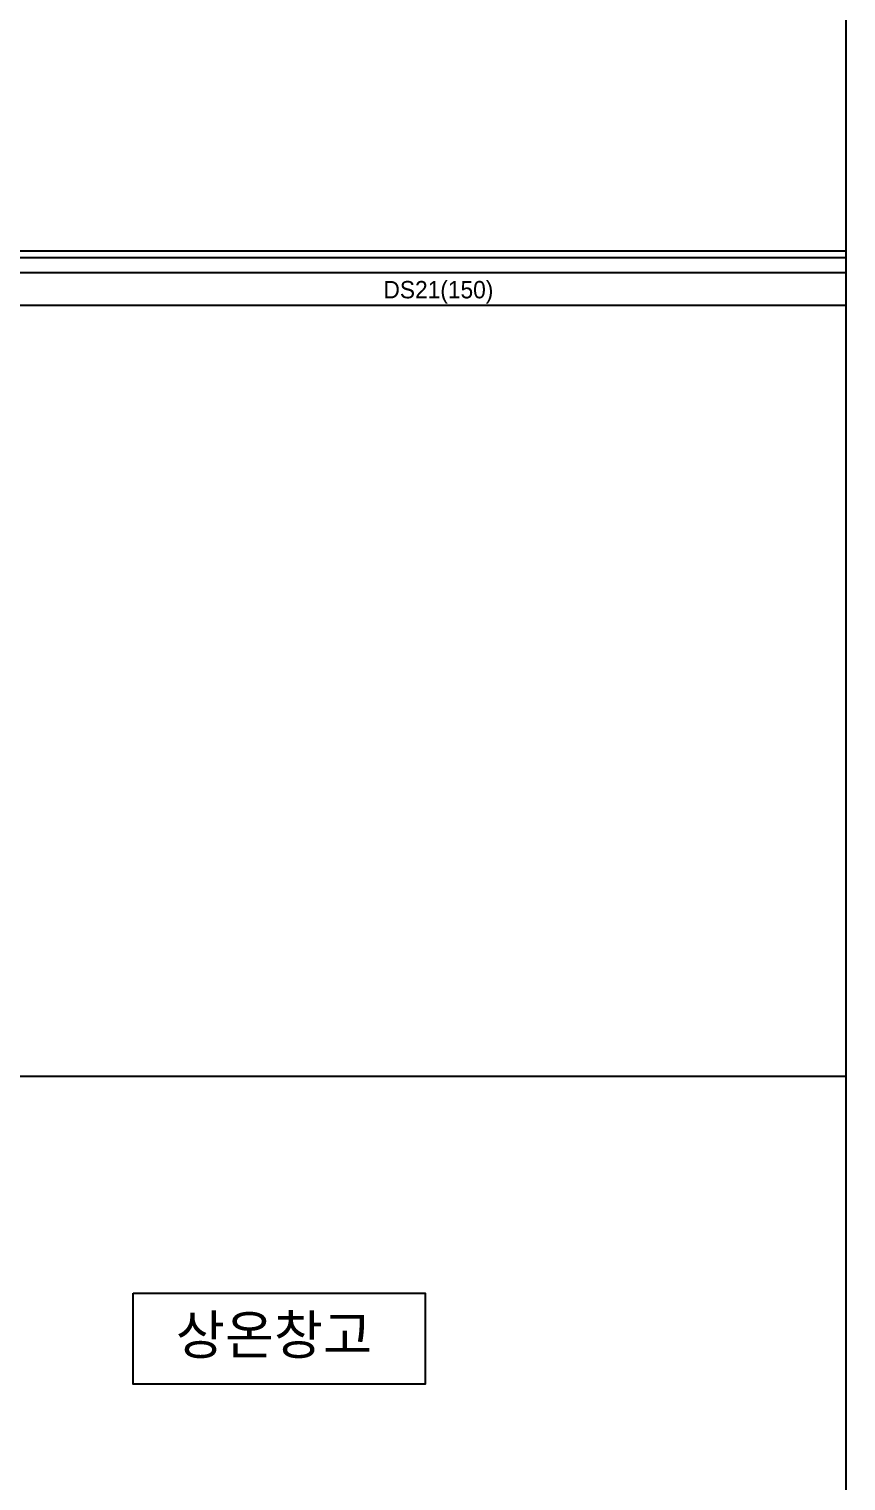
# Model space of a CAD drawing. Header units: millimetres. Extents: x 11948722 to 13111668, y -10771712 to -10232988.
# Drawn here: x 12280051 to 12283813, y -10541826 to -10535141 of the extents above; entities that cross this region are included whole.
import ezdxf
from ezdxf.enums import TextEntityAlignment as Align

# ---------------------------------------------------------------- set-up
doc = ezdxf.new("R2010")
doc.units = ezdxf.units.MM
doc.header["$LTSCALE"] = 150
doc.header["$MEASUREMENT"] = 0
doc.linetypes.add('CEN', pattern=[6.2, 6, -0.1, 0, -0.1])
doc.layers.get('0').update_dxf_attribs({"linetype": 'CONTINUOUS'})
doc.layers.get('Defpoints').update_dxf_attribs({"color": 117, "linetype": 'CONTINUOUS'})
for name, color, linetype in [('A-FIN-4', 9, 'CONTINUOUS'), ('A-중심선', 10, 'CEN'), ('CON-C', 2, 'CONTINUOUS'), ('Xref-계단단면도$0$3 dim0', 7, 'CONTINUOUS'), ('Xref-계단단면도$0$TEX', 3, 'CONTINUOUS'), ('Xref-계단단면도$0$TEX-SYM', 3, 'CONTINUOUS')]:
    doc.layers.add(name, color=color, linetype=linetype)
doc.styles.add('Xref-계단단면도$0$나눔고딕 Se', font='')
doc.styles.add('Xref-계단단면도$0$돋움', font='')
doc.styles.get('Xref-계단단면도$0$나눔고딕 Se').set_extended_font_data('Dotum')
doc.styles.get('Xref-계단단면도$0$돋움').set_extended_font_data('Dotum')
doc.dimstyles.new('Xref-계단단면도$0$A1-100', dxfattribs={"dimtxt": 3, "dimasz": 1, "dimexe": 2, "dimexo": 2, "dimgap": 1, "dimtad": 1, "dimdec": 0, "dimzin": 12, "dimdsep": 46, "dimlunit": 6, "dimtxsty": 'Xref-계단단면도$0$나눔고딕 Se', "dimblk1": 'Xref-계단단면도$0$DIMDOT', "dimblk2": 'Xref-계단단면도$0$DIMDOT', "dimsah": 1, "dimcen": -1, "dimdle": 2, "dimclrd": 256, "dimclre": 256, "dimclrt": 3, "dimadec": 0, "dimazin": 0, "dimtfac": 1, "dimtdec": 0, "dimtix": 1, "dimtmove": 2, "dimatfit": 3, "dimldrblk": 'Xref-계단단면도$0$DIMDOT', "dimfxl": 1, "dimtvp": 1, "dimtolj": 1, "dimtzin": 12, "dimlwd": -1, "dimlwe": -1, "dimarcsym": 0})

# ---------------------------------------------------------------- blocks, each defined once
blk = doc.blocks.new('Xref-계단단면도$0$DIMDOT')
at = {"color": 0}
blk.add_line((-2, 0), (2, 0), dxfattribs=at)
for radius in [0.5, 0.25]:
    blk.add_circle((0, 0), radius, dxfattribs=at)
blk = doc.blocks.new('*D82')
at = {"layer": 'Defpoints', "color": 0, "transparency": 16777216}
for p in [(12283813.3, -10536162.8), (12287413.3, -10536162.8), (12283813.3, -10566162.8)]:
    blk.add_point(p, dxfattribs=at)
at = {"layer": 'Xref-계단단면도$0$3 dim0', "transparency": 16777216}
for p, q in [((12283933.3, -10536162.8), (12287533.3, -10536162.8)), ((12287413.3, -10566102.8), (12287413.3, -10536222.8)), ((12283933.3, -10566162.8), (12287533.3, -10566162.8))]:
    blk.add_line(p, q, dxfattribs=at)
at = {"layer": 'Xref-계단단면도$0$3 dim0', "transparency": 16777216, "xscale": 60, "yscale": 60, "zscale": 60}
for p, rotation in [((12287413.3, -10536162.8), 90), ((12287413.3, -10566162.8), 270)]:
    blk.add_blockref('Xref-계단단면도$0$DIMDOT', p, dxfattribs=dict(at, rotation=rotation))
at = {"layer": 'Xref-계단단면도$0$3 dim0', "color": 3, "transparency": 16777216, "insert": (12287227.9, -10551162.8), "char_height": 210, "attachment_point": 5, "rotation": 90, "style": 'Xref-계단단면도$0$나눔고딕 Se'}
blk.add_mtext('\\A1;30,000', dxfattribs=at)

msp = doc.modelspace()

# ---------------------------------------------------------------- linework, layer by layer
at = {"layer": 'A-FIN-4'}
for points in [[(12266187.3, -10536162.8), (12283813.3, -10536162.8)], [(12266187.3, -10536192.8), (12283813.3, -10536192.8)]]:
    msp.add_lwpolyline(points, dxfattribs=at)
at = {"layer": 'A-중심선', "linetype": 'ByBlock', "ltscale": 0.5}
for p, q in [((12266187.3, -10536162.8), (12283813.3, -10536162.8)), ((12266187.3, -10539962.8), (12283813.3, -10539962.8))]:
    msp.add_line(p, q, dxfattribs=at)
at = {"layer": 'CON-C'}
for points in [[(12266187.3, -10536262.8), (12283813.3, -10536262.8)], [(12279082.6, -10536412.8), (12283813.3, -10536412.8)]]:
    msp.add_lwpolyline(points, dxfattribs=at)
at = {"layer": 'Defpoints', "ltscale": 1200}
msp.add_lwpolyline([(12266187.3, -10525959.4), (12283813.3, -10525959.4), (12283813.3, -10580443.8), (12266187.3, -10580443.8)], close=True, dxfattribs=at)
at = {"layer": 'Xref-계단단면도$0$TEX-SYM'}
msp.add_lwpolyline([(12280530.7, -10540961.2), (12281875.2, -10540961.2), (12281875.2, -10541381.2), (12280530.7, -10541381.2)], close=True, dxfattribs=at)

# ---------------------------------------------------------------- texts
at = {"layer": 'Defpoints', "style": 'Xref-계단단면도$0$돋움'}
msp.add_text('DS21(150)', height=80, dxfattribs=at).set_placement((12281683.5, -10536381.4))
at = {"layer": 'Xref-계단단면도$0$TEX', "style": 'Xref-계단단면도$0$돋움'}
msp.add_text('상온창고', height=180, dxfattribs=at).set_placement((12280727.5, -10541153.2), align=Align.MIDDLE_LEFT)

# ---------------------------------------------------------------- dimensions: what is measured, and where the dimension line sits
at = {"layer": 'Xref-계단단면도$0$3 dim0'}
dim = msp.add_linear_dim(base=(12287413.3, -10536162.8), p1=(12283813.3, -10566162.8), p2=(12283813.3, -10536162.8), angle=90, dimstyle='Xref-계단단면도$0$A1-100', override={"dimscale": 60, "dimtxt": 3.5}, dxfattribs=at)
dim.commit()
dim.dimension.update_dxf_attribs({"geometry": '*D82', "text_midpoint": (12287227.9, -10551162.8)})

doc.saveas('drawing.dxf')
